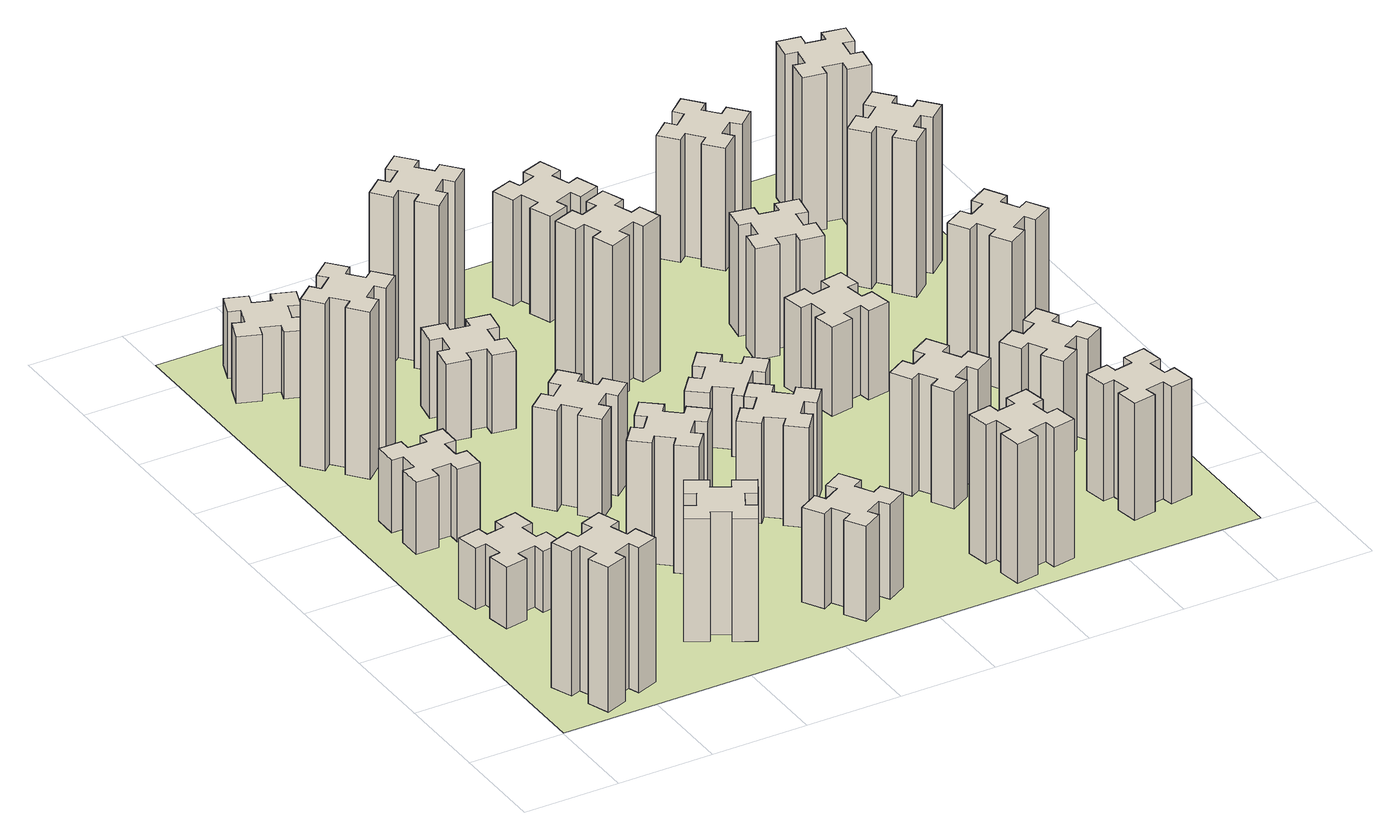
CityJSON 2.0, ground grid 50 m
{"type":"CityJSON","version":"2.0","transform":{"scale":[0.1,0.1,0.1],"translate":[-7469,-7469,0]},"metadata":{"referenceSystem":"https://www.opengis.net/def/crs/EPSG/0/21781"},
"CityObjects":{
"building1":{"type":"Building","attributes":{"class":"1000","function":"1000","usage":"1000","yearOfConstruction":2016,"roofType":"1000","measuredHeight":78,"storeysAboveGround":30,"storeysBelowGround":0},"geometry":[{"type":"Solid","lod":"1","boundaries":[[[[0,1,2,3,4,5,6,7,8,9,10,11,12,13,14,15,16,17,18,19]],[[17,16,20,21]],[[16,15,22,20]],[[15,14,23,22]],[[14,13,24,23]],[[13,12,25,24]],[[12,11,26,25]],[[11,10,27,26]],[[10,9,28,27]],[[9,8,29,28]],[[8,7,30,29]],[[7,6,31,30]],[[6,5,32,31]],[[5,4,33,32]],[[4,3,34,33]],[[3,2,35,34]],[[2,1,36,35]],[[1,0,37,36]],[[0,19,38,37]],[[19,18,39,38]],[[18,17,21,39]],[[24,25,26,27,28,29,30,31,32,33,34,35,36,37,38,39,21,20,22,23]]]]}]},
"building2":{"type":"Building","attributes":{"class":"1000","function":"1000","usage":"1000","yearOfConstruction":2016,"roofType":"1000","measuredHeight":33,"storeysAboveGround":30,"storeysBelowGround":0},"geometry":[{"type":"Solid","lod":"1","boundaries":[[[[40,41,42,43,44,45,46,47,48,49,50,51,52,53,54,55,56,57,58,59]],[[57,56,60,61]],[[56,55,62,60]],[[55,54,63,62]],[[54,53,64,63]],[[53,52,65,64]],[[52,51,66,65]],[[51,50,67,66]],[[50,49,68,67]],[[49,48,69,68]],[[48,47,70,69]],[[47,46,71,70]],[[46,45,72,71]],[[45,44,73,72]],[[44,43,74,73]],[[43,42,75,74]],[[42,41,76,75]],[[41,40,77,76]],[[40,59,78,77]],[[59,58,79,78]],[[58,57,61,79]],[[64,65,66,67,68,69,70,71,72,73,74,75,76,77,78,79,61,60,62,63]]]]}]},
"building3":{"type":"Building","attributes":{"class":"1000","function":"1000","usage":"1000","yearOfConstruction":2016,"roofType":"1000","measuredHeight":39,"storeysAboveGround":30,"storeysBelowGround":0},"geometry":[{"type":"Solid","lod":"1","boundaries":[[[[80,81,82,83,84,85,86,87,88,89,90,91,92,93,94,95,96,97,98,99]],[[97,96,100,101]],[[96,95,102,100]],[[95,94,103,102]],[[94,93,104,103]],[[93,92,105,104]],[[92,91,106,105]],[[91,90,107,106]],[[90,89,108,107]],[[89,88,109,108]],[[88,87,110,109]],[[87,86,111,110]],[[86,85,112,111]],[[85,84,113,112]],[[84,83,114,113]],[[83,82,115,114]],[[82,81,116,115]],[[81,80,117,116]],[[80,99,118,117]],[[99,98,119,118]],[[98,97,101,119]],[[104,105,106,107,108,109,110,111,112,113,114,115,116,117,118,119,101,100,102,103]]]]}]},
"building4":{"type":"Building","attributes":{"class":"1000","function":"1000","usage":"1000","yearOfConstruction":2016,"roofType":"1000","measuredHeight":90,"storeysAboveGround":30,"storeysBelowGround":0},"geometry":[{"type":"Solid","lod":"1","boundaries":[[[[120,121,122,123,124,125,126,127,128,129,130,131,132,133,134,135,136,137,138,139]],[[137,136,140,141]],[[136,135,142,140]],[[135,134,143,142]],[[134,133,144,143]],[[133,132,145,144]],[[132,131,146,145]],[[131,130,147,146]],[[130,129,148,147]],[[129,128,149,148]],[[128,127,150,149]],[[127,126,151,150]],[[126,125,152,151]],[[125,124,153,152]],[[124,123,154,153]],[[123,122,155,154]],[[122,121,156,155]],[[121,120,157,156]],[[120,139,158,157]],[[139,138,159,158]],[[138,137,141,159]],[[144,145,146,147,148,149,150,151,152,153,154,155,156,157,158,159,141,140,142,143]]]]}]},
"building5":{"type":"Building","attributes":{"class":"1000","function":"1000","usage":"1000","yearOfConstruction":2016,"roofType":"1000","measuredHeight":66,"storeysAboveGround":30,"storeysBelowGround":0},"geometry":[{"type":"Solid","lod":"1","boundaries":[[[[160,161,162,163,164,165,166,167,168,169,170,171,172,173,174,175,176,177,178,179]],[[177,176,180,181]],[[176,175,182,180]],[[175,174,183,182]],[[174,173,184,183]],[[173,172,185,184]],[[172,171,186,185]],[[171,170,187,186]],[[170,169,188,187]],[[169,168,189,188]],[[168,167,190,189]],[[167,166,191,190]],[[166,165,192,191]],[[165,164,193,192]],[[164,163,194,193]],[[163,162,195,194]],[[162,161,196,195]],[[161,160,197,196]],[[160,179,198,197]],[[179,178,199,198]],[[178,177,181,199]],[[184,185,186,187,188,189,190,191,192,193,194,195,196,197,198,199,181,180,182,183]]]]}]},
"building6":{"type":"Building","attributes":{"class":"1000","function":"1000","usage":"1000","yearOfConstruction":2016,"roofType":"1000","measuredHeight":36,"storeysAboveGround":30,"storeysBelowGround":0},"geometry":[{"type":"Solid","lod":"1","boundaries":[[[[200,201,202,203,204,205,206,207,208,209,210,211,212,213,214,215,216,217,218,219]],[[217,216,220,221]],[[216,215,222,220]],[[215,214,223,222]],[[214,213,224,223]],[[213,212,225,224]],[[212,211,226,225]],[[211,210,227,226]],[[210,209,228,227]],[[209,208,229,228]],[[208,207,230,229]],[[207,206,231,230]],[[206,205,232,231]],[[205,204,233,232]],[[204,203,234,233]],[[203,202,235,234]],[[202,201,236,235]],[[201,200,237,236]],[[200,219,238,237]],[[219,218,239,238]],[[218,217,221,239]],[[224,225,226,227,228,229,230,231,232,233,234,235,236,237,238,239,221,220,222,223]]]]}]},
"building7":{"type":"Building","attributes":{"class":"1000","function":"1000","usage":"1000","yearOfConstruction":2016,"roofType":"1000","measuredHeight":69,"storeysAboveGround":30,"storeysBelowGround":0},"geometry":[{"type":"Solid","lod":"1","boundaries":[[[[240,241,242,243,244,245,246,247,248,249,250,251,252,253,254,255,256,257,258,259]],[[257,256,260,261]],[[256,255,262,260]],[[255,254,263,262]],[[254,253,264,263]],[[253,252,265,264]],[[252,251,266,265]],[[251,250,267,266]],[[250,249,268,267]],[[249,248,269,268]],[[248,247,270,269]],[[247,246,271,270]],[[246,245,272,271]],[[245,244,273,272]],[[244,243,274,273]],[[243,242,275,274]],[[242,241,276,275]],[[241,240,277,276]],[[240,259,278,277]],[[259,258,279,278]],[[258,257,261,279]],[[264,265,266,267,268,269,270,271,272,273,274,275,276,277,278,279,261,260,262,263]]]]}]},
"building8":{"type":"Building","attributes":{"class":"1000","function":"1000","usage":"1000","yearOfConstruction":2016,"roofType":"1000","measuredHeight":54,"storeysAboveGround":30,"storeysBelowGround":0},"geometry":[{"type":"Solid","lod":"1","boundaries":[[[[280,281,282,283,284,285,286,287,288,289,290,291,292,293,294,295,296,297,298,299]],[[297,296,300,301]],[[296,295,302,300]],[[295,294,303,302]],[[294,293,304,303]],[[293,292,305,304]],[[292,291,306,305]],[[291,290,307,306]],[[290,289,308,307]],[[289,288,309,308]],[[288,287,310,309]],[[287,286,311,310]],[[286,285,312,311]],[[285,284,313,312]],[[284,283,314,313]],[[283,282,315,314]],[[282,281,316,315]],[[281,280,317,316]],[[280,299,318,317]],[[299,298,319,318]],[[298,297,301,319]],[[304,305,306,307,308,309,310,311,312,313,314,315,316,317,318,319,301,300,302,303]]]]}]},
"building9":{"type":"Building","attributes":{"class":"1000","function":"1000","usage":"1000","yearOfConstruction":2016,"roofType":"1000","measuredHeight":42,"storeysAboveGround":30,"storeysBelowGround":0},"geometry":[{"type":"Solid","lod":"1","boundaries":[[[[320,321,322,323,324,325,326,327,328,329,330,331,332,333,334,335,336,337,338,339]],[[337,336,340,341]],[[336,335,342,340]],[[335,334,343,342]],[[334,333,344,343]],[[333,332,345,344]],[[332,331,346,345]],[[331,330,347,346]],[[330,329,348,347]],[[329,328,349,348]],[[328,327,350,349]],[[327,326,351,350]],[[326,325,352,351]],[[325,324,353,352]],[[324,323,354,353]],[[323,322,355,354]],[[322,321,356,355]],[[321,320,357,356]],[[320,339,358,357]],[[339,338,359,358]],[[338,337,341,359]],[[344,345,346,347,348,349,350,351,352,353,354,355,356,357,358,359,341,340,342,343]]]]}]},
"building10":{"type":"Building","attributes":{"class":"1000","function":"1000","usage":"1000","yearOfConstruction":2016,"roofType":"1000","measuredHeight":51,"storeysAboveGround":30,"storeysBelowGround":0},"geometry":[{"type":"Solid","lod":"1","boundaries":[[[[360,361,362,363,364,365,366,367,368,369,370,371,372,373,374,375,376,377,378,379]],[[377,376,380,381]],[[376,375,382,380]],[[375,374,383,382]],[[374,373,384,383]],[[373,372,385,384]],[[372,371,386,385]],[[371,370,387,386]],[[370,369,388,387]],[[369,368,389,388]],[[368,367,390,389]],[[367,366,391,390]],[[366,365,392,391]],[[365,364,393,392]],[[364,363,394,393]],[[363,362,395,394]],[[362,361,396,395]],[[361,360,397,396]],[[360,379,398,397]],[[379,378,399,398]],[[378,377,381,399]],[[384,385,386,387,388,389,390,391,392,393,394,395,396,397,398,399,381,380,382,383]]]]}]},
"building11":{"type":"Building","attributes":{"class":"1000","function":"1000","usage":"1000","yearOfConstruction":2016,"roofType":"1000","measuredHeight":90,"storeysAboveGround":30,"storeysBelowGround":0},"geometry":[{"type":"Solid","lod":"1","boundaries":[[[[400,401,402,403,404,405,406,407,408,409,410,411,412,413,414,415,416,417,418,419]],[[417,416,420,421]],[[416,415,422,420]],[[415,414,423,422]],[[414,413,424,423]],[[413,412,425,424]],[[412,411,426,425]],[[411,410,427,426]],[[410,409,428,427]],[[409,408,429,428]],[[408,407,430,429]],[[407,406,431,430]],[[406,405,432,431]],[[405,404,433,432]],[[404,403,434,433]],[[403,402,435,434]],[[402,401,436,435]],[[401,400,437,436]],[[400,419,438,437]],[[419,418,439,438]],[[418,417,421,439]],[[424,425,426,427,428,429,430,431,432,433,434,435,436,437,438,439,421,420,422,423]]]]}]},
"building12":{"type":"Building","attributes":{"class":"1000","function":"1000","usage":"1000","yearOfConstruction":2016,"roofType":"1000","measuredHeight":54,"storeysAboveGround":30,"storeysBelowGround":0},"geometry":[{"type":"Solid","lod":"1","boundaries":[[[[440,441,442,443,444,445,446,447,448,449,450,451,452,453,454,455,456,457,458,459]],[[457,456,460,461]],[[456,455,462,460]],[[455,454,463,462]],[[454,453,464,463]],[[453,452,465,464]],[[452,451,466,465]],[[451,450,467,466]],[[450,449,468,467]],[[449,448,469,468]],[[448,447,470,469]],[[447,446,471,470]],[[446,445,472,471]],[[445,444,473,472]],[[444,443,474,473]],[[443,442,475,474]],[[442,441,476,475]],[[441,440,477,476]],[[440,459,478,477]],[[459,458,479,478]],[[458,457,461,479]],[[464,465,466,467,468,469,470,471,472,473,474,475,476,477,478,479,461,460,462,463]]]]}]},
"building13":{"type":"Building","attributes":{"class":"1000","function":"1000","usage":"1000","yearOfConstruction":2016,"roofType":"1000","measuredHeight":33,"storeysAboveGround":30,"storeysBelowGround":0},"geometry":[{"type":"Solid","lod":"1","boundaries":[[[[480,481,482,483,484,485,486,487,488,489,490,491,492,493,494,495,496,497,498,499]],[[497,496,500,501]],[[496,495,502,500]],[[495,494,503,502]],[[494,493,504,503]],[[493,492,505,504]],[[492,491,506,505]],[[491,490,507,506]],[[490,489,508,507]],[[489,488,509,508]],[[488,487,510,509]],[[487,486,511,510]],[[486,485,512,511]],[[485,484,513,512]],[[484,483,514,513]],[[483,482,515,514]],[[482,481,516,515]],[[481,480,517,516]],[[480,499,518,517]],[[499,498,519,518]],[[498,497,501,519]],[[504,505,506,507,508,509,510,511,512,513,514,515,516,517,518,519,501,500,502,503]]]]}]},
"building14":{"type":"Building","attributes":{"class":"1000","function":"1000","usage":"1000","yearOfConstruction":2016,"roofType":"1000","measuredHeight":84,"storeysAboveGround":30,"storeysBelowGround":0},"geometry":[{"type":"Solid","lod":"1","boundaries":[[[[520,521,522,523,524,525,526,527,528,529,530,531,532,533,534,535,536,537,538,539]],[[537,536,540,541]],[[536,535,542,540]],[[535,534,543,542]],[[534,533,544,543]],[[533,532,545,544]],[[532,531,546,545]],[[531,530,547,546]],[[530,529,548,547]],[[529,528,549,548]],[[528,527,550,549]],[[527,526,551,550]],[[526,525,552,551]],[[525,524,553,552]],[[524,523,554,553]],[[523,522,555,554]],[[522,521,556,555]],[[521,520,557,556]],[[520,539,558,557]],[[539,538,559,558]],[[538,537,541,559]],[[544,545,546,547,548,549,550,551,552,553,554,555,556,557,558,559,541,540,542,543]]]]}]},
"building15":{"type":"Building","attributes":{"class":"1000","function":"1000","usage":"1000","yearOfConstruction":2016,"roofType":"1000","measuredHeight":75,"storeysAboveGround":30,"storeysBelowGround":0},"geometry":[{"type":"Solid","lod":"1","boundaries":[[[[560,561,562,563,564,565,566,567,568,569,570,571,572,573,574,575,576,577,578,579]],[[577,576,580,581]],[[576,575,582,580]],[[575,574,583,582]],[[574,573,584,583]],[[573,572,585,584]],[[572,571,586,585]],[[571,570,587,586]],[[570,569,588,587]],[[569,568,589,588]],[[568,567,590,589]],[[567,566,591,590]],[[566,565,592,591]],[[565,564,593,592]],[[564,563,594,593]],[[563,562,595,594]],[[562,561,596,595]],[[561,560,597,596]],[[560,579,598,597]],[[579,578,599,598]],[[578,577,581,599]],[[584,585,586,587,588,589,590,591,592,593,594,595,596,597,598,599,581,580,582,583]]]]}]},
"building16":{"type":"Building","attributes":{"class":"1000","function":"1000","usage":"1000","yearOfConstruction":2016,"roofType":"1000","measuredHeight":57,"storeysAboveGround":30,"storeysBelowGround":0},"geometry":[{"type":"Solid","lod":"1","boundaries":[[[[600,601,602,603,604,605,606,607,608,609,610,611,612,613,614,615,616,617,618,619]],[[617,616,620,621]],[[616,615,622,620]],[[615,614,623,622]],[[614,613,624,623]],[[613,612,625,624]],[[612,611,626,625]],[[611,610,627,626]],[[610,609,628,627]],[[609,608,629,628]],[[608,607,630,629]],[[607,606,631,630]],[[606,605,632,631]],[[605,604,633,632]],[[604,603,634,633]],[[603,602,635,634]],[[602,601,636,635]],[[601,600,637,636]],[[600,619,638,637]],[[619,618,639,638]],[[618,617,621,639]],[[624,625,626,627,628,629,630,631,632,633,634,635,636,637,638,639,621,620,622,623]]]]}]},
"building17":{"type":"Building","attributes":{"class":"1000","function":"1000","usage":"1000","yearOfConstruction":2016,"roofType":"1000","measuredHeight":63,"storeysAboveGround":30,"storeysBelowGround":0},"geometry":[{"type":"Solid","lod":"1","boundaries":[[[[640,641,642,643,644,645,646,647,648,649,650,651,652,653,654,655,656,657,658,659]],[[657,656,660,661]],[[656,655,662,660]],[[655,654,663,662]],[[654,653,664,663]],[[653,652,665,664]],[[652,651,666,665]],[[651,650,667,666]],[[650,649,668,667]],[[649,648,669,668]],[[648,647,670,669]],[[647,646,671,670]],[[646,645,672,671]],[[645,644,673,672]],[[644,643,674,673]],[[643,642,675,674]],[[642,641,676,675]],[[641,640,677,676]],[[640,659,678,677]],[[659,658,679,678]],[[658,657,661,679]],[[664,665,666,667,668,669,670,671,672,673,674,675,676,677,678,679,661,660,662,663]]]]}]},
"building18":{"type":"Building","attributes":{"class":"1000","function":"1000","usage":"1000","yearOfConstruction":2016,"roofType":"1000","measuredHeight":48,"storeysAboveGround":30,"storeysBelowGround":0},"geometry":[{"type":"Solid","lod":"1","boundaries":[[[[680,681,682,683,684,685,686,687,688,689,690,691,692,693,694,695,696,697,698,699]],[[697,696,700,701]],[[696,695,702,700]],[[695,694,703,702]],[[694,693,704,703]],[[693,692,705,704]],[[692,691,706,705]],[[691,690,707,706]],[[690,689,708,707]],[[689,688,709,708]],[[688,687,710,709]],[[687,686,711,710]],[[686,685,712,711]],[[685,684,713,712]],[[684,683,714,713]],[[683,682,715,714]],[[682,681,716,715]],[[681,680,717,716]],[[680,699,718,717]],[[699,698,719,718]],[[698,697,701,719]],[[704,705,706,707,708,709,710,711,712,713,714,715,716,717,718,719,701,700,702,703]]]]}]},
"building19":{"type":"Building","attributes":{"class":"1000","function":"1000","usage":"1000","yearOfConstruction":2016,"roofType":"1000","measuredHeight":60,"storeysAboveGround":30,"storeysBelowGround":0},"geometry":[{"type":"Solid","lod":"1","boundaries":[[[[720,721,722,723,724,725,726,727,728,729,730,731,732,733,734,735,736,737,738,739]],[[737,736,740,741]],[[736,735,742,740]],[[735,734,743,742]],[[734,733,744,743]],[[733,732,745,744]],[[732,731,746,745]],[[731,730,747,746]],[[730,729,748,747]],[[729,728,749,748]],[[728,727,750,749]],[[727,726,751,750]],[[726,725,752,751]],[[725,724,753,752]],[[724,723,754,753]],[[723,722,755,754]],[[722,721,756,755]],[[721,720,757,756]],[[720,739,758,757]],[[739,738,759,758]],[[738,737,741,759]],[[744,745,746,747,748,749,750,751,752,753,754,755,756,757,758,759,741,740,742,743]]]]}]},
"building20":{"type":"Building","attributes":{"class":"1000","function":"1000","usage":"1000","yearOfConstruction":2016,"roofType":"1000","measuredHeight":63,"storeysAboveGround":30,"storeysBelowGround":0},"geometry":[{"type":"Solid","lod":"1","boundaries":[[[[760,761,762,763,764,765,766,767,768,769,770,771,772,773,774,775,776,777,778,779]],[[777,776,780,781]],[[776,775,782,780]],[[775,774,783,782]],[[774,773,784,783]],[[773,772,785,784]],[[772,771,786,785]],[[771,770,787,786]],[[770,769,788,787]],[[769,768,789,788]],[[768,767,790,789]],[[767,766,791,790]],[[766,765,792,791]],[[765,764,793,792]],[[764,763,794,793]],[[763,762,795,794]],[[762,761,796,795]],[[761,760,797,796]],[[760,779,798,797]],[[779,778,799,798]],[[778,777,781,799]],[[784,785,786,787,788,789,790,791,792,793,794,795,796,797,798,799,781,780,782,783]]]]}]},
"building21":{"type":"Building","attributes":{"class":"1000","function":"1000","usage":"1000","yearOfConstruction":2016,"roofType":"1000","measuredHeight":54,"storeysAboveGround":30,"storeysBelowGround":0},"geometry":[{"type":"Solid","lod":"1","boundaries":[[[[800,801,802,803,804,805,806,807,808,809,810,811,812,813,814,815,816,817,818,819]],[[817,816,820,821]],[[816,815,822,820]],[[815,814,823,822]],[[814,813,824,823]],[[813,812,825,824]],[[812,811,826,825]],[[811,810,827,826]],[[810,809,828,827]],[[809,808,829,828]],[[808,807,830,829]],[[807,806,831,830]],[[806,805,832,831]],[[805,804,833,832]],[[804,803,834,833]],[[803,802,835,834]],[[802,801,836,835]],[[801,800,837,836]],[[800,819,838,837]],[[819,818,839,838]],[[818,817,821,839]],[[824,825,826,827,828,829,830,831,832,833,834,835,836,837,838,839,821,820,822,823]]]]}]},
"building22":{"type":"Building","attributes":{"class":"1000","function":"1000","usage":"1000","yearOfConstruction":2016,"roofType":"1000","measuredHeight":66,"storeysAboveGround":30,"storeysBelowGround":0},"geometry":[{"type":"Solid","lod":"1","boundaries":[[[[840,841,842,843,844,845,846,847,848,849,850,851,852,853,854,855,856,857,858,859]],[[857,856,860,861]],[[856,855,862,860]],[[855,854,863,862]],[[854,853,864,863]],[[853,852,865,864]],[[852,851,866,865]],[[851,850,867,866]],[[850,849,868,867]],[[849,848,869,868]],[[848,847,870,869]],[[847,846,871,870]],[[846,845,872,871]],[[845,844,873,872]],[[844,843,874,873]],[[843,842,875,874]],[[842,841,876,875]],[[841,840,877,876]],[[840,859,878,877]],[[859,858,879,878]],[[858,857,861,879]],[[864,865,866,867,868,869,870,871,872,873,874,875,876,877,878,879,861,860,862,863]]]]}]},
"building23":{"type":"Building","attributes":{"class":"1000","function":"1000","usage":"1000","yearOfConstruction":2016,"roofType":"1000","measuredHeight":81,"storeysAboveGround":30,"storeysBelowGround":0},"geometry":[{"type":"Solid","lod":"1","boundaries":[[[[880,881,882,883,884,885,886,887,888,889,890,891,892,893,894,895,896,897,898,899]],[[897,896,900,901]],[[896,895,902,900]],[[895,894,903,902]],[[894,893,904,903]],[[893,892,905,904]],[[892,891,906,905]],[[891,890,907,906]],[[890,889,908,907]],[[889,888,909,908]],[[888,887,910,909]],[[887,886,911,910]],[[886,885,912,911]],[[885,884,913,912]],[[884,883,914,913]],[[883,882,915,914]],[[882,881,916,915]],[[881,880,917,916]],[[880,899,918,917]],[[899,898,919,918]],[[898,897,901,919]],[[904,905,906,907,908,909,910,911,912,913,914,915,916,917,918,919,901,900,902,903]]]]}]},
"building24":{"type":"Building","attributes":{"class":"1000","function":"1000","usage":"1000","yearOfConstruction":2016,"roofType":"1000","measuredHeight":84,"storeysAboveGround":30,"storeysBelowGround":0},"geometry":[{"type":"Solid","lod":"1","boundaries":[[[[920,921,922,923,924,925,926,927,928,929,930,931,932,933,934,935,936,937,938,939]],[[937,936,940,941]],[[936,935,942,940]],[[935,934,943,942]],[[934,933,944,943]],[[933,932,945,944]],[[932,931,946,945]],[[931,930,947,946]],[[930,929,948,947]],[[929,928,949,948]],[[928,927,950,949]],[[927,926,951,950]],[[926,925,952,951]],[[925,924,953,952]],[[924,923,954,953]],[[923,922,955,954]],[[922,921,956,955]],[[921,920,957,956]],[[920,939,958,957]],[[939,938,959,958]],[[938,937,941,959]],[[944,945,946,947,948,949,950,951,952,953,954,955,956,957,958,959,941,940,942,943]]]]}]},
"building25":{"type":"Building","attributes":{"class":"1000","function":"1000","usage":"1000","yearOfConstruction":2016,"roofType":"1000","measuredHeight":84,"storeysAboveGround":30,"storeysBelowGround":0},"geometry":[{"type":"Solid","lod":"1","boundaries":[[[[960,961,962,963,964,965,966,967,968,969,970,971,972,973,974,975,976,977,978,979]],[[977,976,980,981]],[[976,975,982,980]],[[975,974,983,982]],[[974,973,984,983]],[[973,972,985,984]],[[972,971,986,985]],[[971,970,987,986]],[[970,969,988,987]],[[969,968,989,988]],[[968,967,990,989]],[[967,966,991,990]],[[966,965,992,991]],[[965,964,993,992]],[[964,963,994,993]],[[963,962,995,994]],[[962,961,996,995]],[[961,960,997,996]],[[960,979,998,997]],[[979,978,999,998]],[[978,977,981,999]],[[984,985,986,987,988,989,990,991,992,993,994,995,996,997,998,999,981,980,982,983]]]]}]},
"landuse1":{"type":"LandUse","attributes":{"name":"plot1","function":"1010"},"geometry":[{"type":"MultiSurface","lod":"1","boundaries":[[[1000,1001,1002,1003]]]}]}
},
"vertices":[
[385,396,0],[291,362,0],[270,418,0],[157,377,0],[199,264,0],[255,285,0],[289,191,0],[233,170,0],[274,57,0],[387,99,0],[366,155,0],[460,189,0],[480,133,0],[593,174,0],[552,287,0],[496,266,0],[462,360,0],[518,380,0],[477,493,0],[364,452,0],[462,360,780],[518,380,780],[496,266,780],[552,287,780],[593,174,780],[480,133,780],[460,189,780],[366,155,780],[387,99,780],[274,57,780],[233,170,780],[289,191,780],[255,285,780],[199,264,780],[157,377,780],[270,418,780],[291,362,780],[385,396,780],[364,452,780],[477,493,780],
[405,1232,0],[307,1215,0],[297,1274,0],[178,1253,0],[199,1135,0],[258,1145,0],[276,1047,0],[217,1037,0],[237,918,0],[356,939,0],[345,998,0],[444,1016,0],[454,957,0],[572,977,0],[551,1096,0],[492,1085,0],[475,1184,0],[534,1194,0],[513,1312,0],[395,1291,0],[475,1184,330],[534,1194,330],[492,1085,330],[551,1096,330],[572,977,330],[454,957,330],[444,1016,330],[345,998,330],[356,939,330],[237,918,330],[217,1037,330],[276,1047,330],[258,1145,330],[199,1135,330],[178,1253,330],[297,1274,330],[307,1215,330],[405,1232,330],[395,1291,330],[513,1312,330],
[425,1965,0],[325,1965,0],[325,2025,0],[205,2025,0],[205,1905,0],[265,1905,0],[265,1805,0],[205,1805,0],[205,1685,0],[325,1685,0],[325,1745,0],[425,1745,0],[425,1685,0],[545,1685,0],[545,1805,0],[485,1805,0],[485,1905,0],[545,1905,0],[545,2025,0],[425,2025,0],[485,1905,390],[545,1905,390],[485,1805,390],[545,1805,390],[545,1685,390],[425,1685,390],[425,1745,390],[325,1745,390],[325,1685,390],[205,1685,390],[205,1805,390],[265,1805,390],[265,1905,390],[205,1905,390],[205,2025,390],[325,2025,390],[325,1965,390],[425,1965,390],[425,2025,390],[545,2025,390],
[492,2628,0],[427,2704,0],[473,2743,0],[396,2835,0],[304,2758,0],[343,2712,0],[266,2647,0],[228,2693,0],[136,2616,0],[213,2524,0],[259,2563,0],[323,2486,0],[277,2448,0],[354,2356,0],[446,2433,0],[408,2479,0],[484,2543,0],[523,2497,0],[615,2574,0],[538,2666,0],[484,2543,900],[523,2497,900],[408,2479,900],[446,2433,900],[354,2356,900],[277,2448,900],[323,2486,900],[259,2563,900],[213,2524,900],[136,2616,900],[228,2693,900],[266,2647,900],[343,2712,900],[304,2758,900],[396,2835,900],[473,2743,900],[427,2704,900],[492,2628,900],[538,2666,900],[615,2574,900],
[1186,377,0],[1236,464,0],[1288,434,0],[1348,538,0],[1244,598,0],[1214,546,0],[1127,596,0],[1157,648,0],[1053,708,0],[993,604,0],[1045,574,0],[995,487,0],[943,517,0],[883,413,0],[987,353,0],[1017,405,0],[1104,355,0],[1074,303,0],[1178,243,0],[1238,347,0],[1104,355,660],[1074,303,660],[1017,405,660],[987,353,660],[883,413,660],[943,517,660],[995,487,660],[1045,574,660],[993,604,660],[1053,708,660],[1157,648,660],[1127,596,660],[1214,546,660],[1244,598,660],[1348,538,660],[1288,434,660],[1236,464,660],[1186,377,660],[1238,347,660],[1178,243,660],
[462,3251,0],[496,3345,0],[552,3324,0],[593,3437,0],[480,3478,0],[460,3422,0],[366,3456,0],[387,3512,0],[274,3553,0],[233,3440,0],[289,3420,0],[255,3326,0],[199,3347,0],[157,3234,0],[270,3193,0],[291,3249,0],[385,3215,0],[364,3159,0],[477,3117,0],[518,3230,0],[385,3215,360],[364,3159,360],[291,3249,360],[270,3193,360],[157,3234,360],[199,3347,360],[255,3326,360],[289,3420,360],[233,3440,360],[274,3553,360],[387,3512,360],[366,3456,360],[460,3422,360],[480,3478,360],[593,3437,360],[552,3324,360],[496,3345,360],[462,3251,360],[518,3230,360],[477,3117,360],
[1324,1167,0],[1248,1232,0],[1286,1278,0],[1194,1355,0],[1117,1263,0],[1163,1224,0],[1099,1148,0],[1053,1186,0],[976,1094,0],[1068,1017,0],[1106,1063,0],[1183,999,0],[1144,953,0],[1236,876,0],[1313,968,0],[1267,1006,0],[1332,1083,0],[1378,1044,0],[1455,1136,0],[1363,1213,0],[1332,1083,690],[1378,1044,690],[1267,1006,690],[1313,968,690],[1236,876,690],[1144,953,690],[1183,999,690],[1106,1063,690],[1068,1017,690],[976,1094,690],[1053,1186,690],[1099,1148,690],[1163,1224,690],[1117,1263,690],[1194,1355,690],[1286,1278,690],[1248,1232,690],[1324,1167,690],[1363,1213,690],[1455,1136,690],
[1232,1788,0],[1167,1864,0],[1213,1903,0],[1136,1995,0],[1044,1918,0],[1083,1872,0],[1006,1807,0],[968,1853,0],[876,1776,0],[953,1684,0],[999,1723,0],[1063,1646,0],[1017,1608,0],[1094,1516,0],[1186,1593,0],[1148,1639,0],[1224,1703,0],[1263,1657,0],[1355,1734,0],[1278,1826,0],[1224,1703,540],[1263,1657,540],[1148,1639,540],[1186,1593,540],[1094,1516,540],[1017,1608,540],[1063,1646,540],[999,1723,540],[953,1684,540],[876,1776,540],[968,1853,540],[1006,1807,540],[1083,1872,540],[1044,1918,540],[1136,1995,540],[1213,1903,540],[1167,1864,540],[1232,1788,540],[1278,1826,540],[1355,1734,540],
[1115,2527,0],[1132,2625,0],[1191,2615,0],[1212,2733,0],[1094,2754,0],[1084,2695,0],[985,2712,0],[996,2771,0],[877,2792,0],[857,2674,0],[916,2664,0],[898,2565,0],[839,2576,0],[818,2457,0],[937,2437,0],[947,2496,0],[1045,2478,0],[1035,2419,0],[1153,2398,0],[1174,2517,0],[1045,2478,420],[1035,2419,420],[947,2496,420],[937,2437,420],[818,2457,420],[839,2576,420],[898,2565,420],[916,2664,420],[857,2674,420],[877,2792,420],[996,2771,420],[985,2712,420],[1084,2695,420],[1094,2754,420],[1212,2733,420],[1191,2615,420],[1132,2625,420],[1115,2527,420],[1174,2517,420],[1153,2398,420],
[1744,496,0],[1657,446,0],[1627,498,0],[1523,438,0],[1583,334,0],[1635,364,0],[1685,277,0],[1633,247,0],[1693,143,0],[1797,203,0],[1767,255,0],[1854,305,0],[1884,253,0],[1988,313,0],[1928,417,0],[1876,387,0],[1826,474,0],[1878,504,0],[1818,608,0],[1714,548,0],[1826,474,510],[1878,504,510],[1876,387,510],[1928,417,510],[1988,313,510],[1884,253,510],[1854,305,510],[1767,255,510],[1797,203,510],[1693,143,510],[1633,247,510],[1685,277,510],[1635,364,510],[1583,334,510],[1523,438,510],[1627,498,510],[1657,446,510],[1744,496,510],[1714,548,510],[1818,608,510],
[999,3203,0],[1063,3126,0],[1017,3088,0],[1094,2996,0],[1186,3073,0],[1148,3119,0],[1224,3183,0],[1263,3137,0],[1355,3214,0],[1278,3306,0],[1232,3268,0],[1167,3344,0],[1213,3383,0],[1136,3475,0],[1044,3398,0],[1083,3352,0],[1006,3287,0],[968,3333,0],[876,3256,0],[953,3164,0],[1006,3287,900],[968,3333,900],[1083,3352,900],[1044,3398,900],[1136,3475,900],[1213,3383,900],[1167,3344,900],[1232,3268,900],[1278,3306,900],[1355,3214,900],[1263,3137,900],[1224,3183,900],[1148,3119,900],[1186,3073,900],[1094,2996,900],[1017,3088,900],[1063,3126,900],[999,3203,900],[953,3164,900],[876,3256,900],
[1907,1106,0],[1972,1183,0],[2018,1144,0],[2095,1236,0],[2003,1313,0],[1964,1267,0],[1888,1332,0],[1926,1378,0],[1834,1455,0],[1757,1363,0],[1803,1324,0],[1739,1248,0],[1693,1286,0],[1616,1194,0],[1708,1117,0],[1746,1163,0],[1823,1099,0],[1784,1053,0],[1876,976,0],[1953,1068,0],[1823,1099,540],[1784,1053,540],[1746,1163,540],[1708,1117,540],[1616,1194,540],[1693,1286,540],[1739,1248,540],[1803,1324,540],[1757,1363,540],[1834,1455,540],[1926,1378,540],[1888,1332,540],[1964,1267,540],[2003,1313,540],[2095,1236,540],[2018,1144,540],[1972,1183,540],[1907,1106,540],[1953,1068,540],[1876,976,540],
[2007,1746,0],[2072,1823,0],[2118,1784,0],[2195,1876,0],[2103,1953,0],[2064,1907,0],[1988,1972,0],[2026,2018,0],[1934,2095,0],[1857,2003,0],[1903,1964,0],[1839,1888,0],[1793,1926,0],[1716,1834,0],[1808,1757,0],[1846,1803,0],[1923,1739,0],[1884,1693,0],[1976,1616,0],[2053,1708,0],[1923,1739,330],[1884,1693,330],[1846,1803,330],[1808,1757,330],[1716,1834,330],[1793,1926,330],[1839,1888,330],[1903,1964,330],[1857,2003,330],[1934,2095,330],[2026,2018,330],[1988,1972,330],[2064,1907,330],[2103,1953,330],[2195,1876,330],[2118,1784,330],[2072,1823,330],[2007,1746,330],[2053,1708,330],[1976,1616,330],
[1876,2586,0],[1842,2680,0],[1898,2700,0],[1857,2813,0],[1744,2772,0],[1765,2716,0],[1671,2682,0],[1650,2738,0],[1537,2697,0],[1579,2584,0],[1635,2605,0],[1669,2511,0],[1613,2490,0],[1654,2377,0],[1767,2419,0],[1746,2475,0],[1840,2509,0],[1860,2453,0],[1973,2494,0],[1932,2607,0],[1840,2509,840],[1860,2453,840],[1746,2475,840],[1767,2419,840],[1654,2377,840],[1613,2490,840],[1669,2511,840],[1635,2605,840],[1579,2584,840],[1537,2697,840],[1650,2738,840],[1671,2682,840],[1765,2716,840],[1744,2772,840],[1857,2813,840],[1898,2700,840],[1842,2680,840],[1876,2586,840],[1932,2607,840],[1973,2494,840],
[2712,245,0],[2695,344,0],[2754,354,0],[2733,472,0],[2615,451,0],[2625,392,0],[2527,375,0],[2517,434,0],[2398,413,0],[2419,295,0],[2478,305,0],[2496,207,0],[2437,197,0],[2457,78,0],[2576,99,0],[2565,158,0],[2664,176,0],[2674,117,0],[2792,137,0],[2771,256,0],[2664,176,750],[2674,117,750],[2565,158,750],[2576,99,750],[2457,78,750],[2437,197,750],[2496,207,750],[2478,305,750],[2419,295,750],[2398,413,750],[2517,434,750],[2527,375,750],[2625,392,750],[2615,451,750],[2733,472,750],[2754,354,750],[2695,344,750],[2712,245,750],[2771,256,750],[2792,137,750],
[1846,3215,0],[1940,3249,0],[1960,3193,0],[2073,3234,0],[2032,3347,0],[1976,3326,0],[1942,3420,0],[1998,3440,0],[1957,3553,0],[1844,3512,0],[1865,3456,0],[1771,3422,0],[1750,3478,0],[1637,3437,0],[1679,3324,0],[1735,3345,0],[1769,3251,0],[1713,3230,0],[1754,3117,0],[1867,3159,0],[1769,3251,570],[1713,3230,570],[1735,3345,570],[1679,3324,570],[1637,3437,570],[1750,3478,570],[1771,3422,570],[1865,3456,570],[1844,3512,570],[1957,3553,570],[1998,3440,570],[1942,3420,570],[1976,3326,570],[2032,3347,570],[2073,3234,570],[1960,3193,570],[1940,3249,570],[1846,3215,570],[1867,3159,570],[1754,3117,570],
[2584,1136,0],[2497,1086,0],[2467,1138,0],[2363,1078,0],[2423,974,0],[2475,1004,0],[2525,917,0],[2473,887,0],[2533,783,0],[2637,843,0],[2607,895,0],[2694,945,0],[2724,893,0],[2828,953,0],[2768,1057,0],[2716,1027,0],[2666,1114,0],[2718,1144,0],[2658,1248,0],[2554,1188,0],[2666,1114,630],[2718,1144,630],[2716,1027,630],[2768,1057,630],[2828,953,630],[2724,893,630],[2694,945,630],[2607,895,630],[2637,843,630],[2533,783,630],[2473,887,630],[2525,917,630],[2475,1004,630],[2423,974,630],[2363,1078,630],[2467,1138,630],[2497,1086,630],[2584,1136,630],[2554,1188,630],[2658,1248,630],
[2478,1985,0],[2496,1887,0],[2437,1877,0],[2457,1758,0],[2576,1779,0],[2565,1838,0],[2664,1856,0],[2674,1797,0],[2792,1817,0],[2771,1936,0],[2712,1925,0],[2695,2024,0],[2754,2034,0],[2733,2152,0],[2615,2131,0],[2625,2072,0],[2527,2055,0],[2517,2114,0],[2398,2093,0],[2419,1975,0],[2527,2055,480],[2517,2114,480],[2625,2072,480],[2615,2131,480],[2733,2152,480],[2754,2034,480],[2695,2024,480],[2712,1925,480],[2771,1936,480],[2792,1817,480],[2674,1797,480],[2664,1856,480],[2565,1838,480],[2576,1779,480],[2457,1758,480],[2437,1877,480],[2496,1887,480],[2478,1985,480],[2419,1975,480],[2398,2093,480],
[2664,2595,0],[2565,2612,0],[2576,2671,0],[2457,2692,0],[2437,2574,0],[2496,2564,0],[2478,2465,0],[2419,2476,0],[2398,2357,0],[2517,2337,0],[2527,2396,0],[2625,2378,0],[2615,2319,0],[2733,2298,0],[2754,2417,0],[2695,2427,0],[2712,2525,0],[2771,2515,0],[2792,2633,0],[2674,2654,0],[2712,2525,600],[2771,2515,600],[2695,2427,600],[2754,2417,600],[2733,2298,600],[2615,2319,600],[2625,2378,600],[2527,2396,600],[2517,2337,600],[2398,2357,600],[2419,2476,600],[2478,2465,600],[2496,2564,600],[2437,2574,600],[2457,2692,600],[2576,2671,600],[2565,2612,600],[2664,2595,600],[2674,2654,600],[2792,2633,600],
[3305,358,0],[3404,376,0],[3414,317,0],[3532,337,0],[3511,456,0],[3452,445,0],[3435,544,0],[3494,554,0],[3473,672,0],[3355,651,0],[3365,592,0],[3267,575,0],[3257,634,0],[3138,613,0],[3159,495,0],[3218,505,0],[3236,407,0],[3177,397,0],[3197,278,0],[3316,299,0],[3236,407,630],[3177,397,630],[3218,505,630],[3159,495,630],[3138,613,630],[3257,634,630],[3267,575,630],[3365,592,630],[3355,651,630],[3473,672,630],[3494,554,630],[3435,544,630],[3452,445,630],[3511,456,630],[3532,337,630],[3414,317,630],[3404,376,630],[3305,358,630],[3316,299,630],[3197,278,630],
[3356,1127,0],[3306,1214,0],[3358,1244,0],[3298,1348,0],[3194,1288,0],[3224,1236,0],[3137,1186,0],[3107,1238,0],[3003,1178,0],[3063,1074,0],[3115,1104,0],[3165,1017,0],[3113,987,0],[3173,883,0],[3277,943,0],[3247,995,0],[3334,1045,0],[3364,993,0],[3468,1053,0],[3408,1157,0],[3334,1045,540],[3364,993,540],[3247,995,540],[3277,943,540],[3173,883,540],[3113,987,540],[3165,1017,540],[3115,1104,540],[3063,1074,540],[3003,1178,540],[3107,1238,540],[3137,1186,540],[3224,1236,540],[3194,1288,540],[3298,1348,540],[3358,1244,540],[3306,1214,540],[3356,1127,540],[3408,1157,540],[3468,1053,540],
[2812,3368,0],[2747,3444,0],[2793,3483,0],[2716,3575,0],[2624,3498,0],[2663,3452,0],[2586,3387,0],[2548,3433,0],[2456,3356,0],[2533,3264,0],[2579,3303,0],[2643,3226,0],[2597,3188,0],[2674,3096,0],[2766,3173,0],[2728,3219,0],[2804,3283,0],[2843,3237,0],[2935,3314,0],[2858,3406,0],[2804,3283,660],[2843,3237,660],[2728,3219,660],[2766,3173,660],[2674,3096,660],[2597,3188,660],[2643,3226,660],[2579,3303,660],[2533,3264,660],[2456,3356,660],[2548,3433,660],[2586,3387,660],[2663,3452,660],[2624,3498,660],[2716,3575,660],[2793,3483,660],[2747,3444,660],[2812,3368,660],[2858,3406,660],[2935,3314,660],
[3215,1744,0],[3265,1657,0],[3213,1627,0],[3273,1523,0],[3377,1583,0],[3347,1635,0],[3434,1685,0],[3464,1633,0],[3568,1693,0],[3508,1797,0],[3456,1767,0],[3406,1854,0],[3458,1884,0],[3398,1988,0],[3294,1928,0],[3324,1876,0],[3237,1826,0],[3207,1878,0],[3103,1818,0],[3163,1714,0],[3237,1826,810],[3207,1878,810],[3324,1876,810],[3294,1928,810],[3398,1988,810],[3458,1884,810],[3406,1854,810],[3456,1767,810],[3508,1797,810],[3568,1693,810],[3464,1633,810],[3434,1685,810],[3347,1635,810],[3377,1583,810],[3273,1523,810],[3213,1627,810],[3265,1657,810],[3215,1744,810],[3163,1714,810],[3103,1818,810],
[3452,2728,0],[3387,2804,0],[3433,2843,0],[3356,2935,0],[3264,2858,0],[3303,2812,0],[3226,2747,0],[3188,2793,0],[3096,2716,0],[3173,2624,0],[3219,2663,0],[3283,2586,0],[3237,2548,0],[3314,2456,0],[3406,2533,0],[3368,2579,0],[3444,2643,0],[3483,2597,0],[3575,2674,0],[3498,2766,0],[3444,2643,840],[3483,2597,840],[3368,2579,840],[3406,2533,840],[3314,2456,840],[3237,2548,840],[3283,2586,840],[3219,2663,840],[3173,2624,840],[3096,2716,840],[3188,2793,840],[3226,2747,840],[3303,2812,840],[3264,2858,840],[3356,2935,840],[3433,2843,840],[3387,2804,840],[3452,2728,840],[3498,2766,840],[3575,2674,840],
[3404,3435,0],[3305,3452,0],[3316,3511,0],[3197,3532,0],[3177,3414,0],[3236,3404,0],[3218,3305,0],[3159,3316,0],[3138,3197,0],[3257,3177,0],[3267,3236,0],[3365,3218,0],[3355,3159,0],[3473,3138,0],[3494,3257,0],[3435,3267,0],[3452,3365,0],[3511,3355,0],[3532,3473,0],[3414,3494,0],[3452,3365,840],[3511,3355,840],[3435,3267,840],[3494,3257,840],[3473,3138,840],[3355,3159,840],[3365,3218,840],[3267,3236,840],[3257,3177,840],[3138,3197,840],[3159,3316,840],[3218,3305,840],[3236,3404,840],[3177,3414,840],[3197,3532,840],[3316,3511,840],[3305,3452,840],[3404,3435,840],[3414,3494,840],[3532,3473,840],
[5,3705,0],[3705,3705,0],[3705,5,0],[5,5,0]
]}
